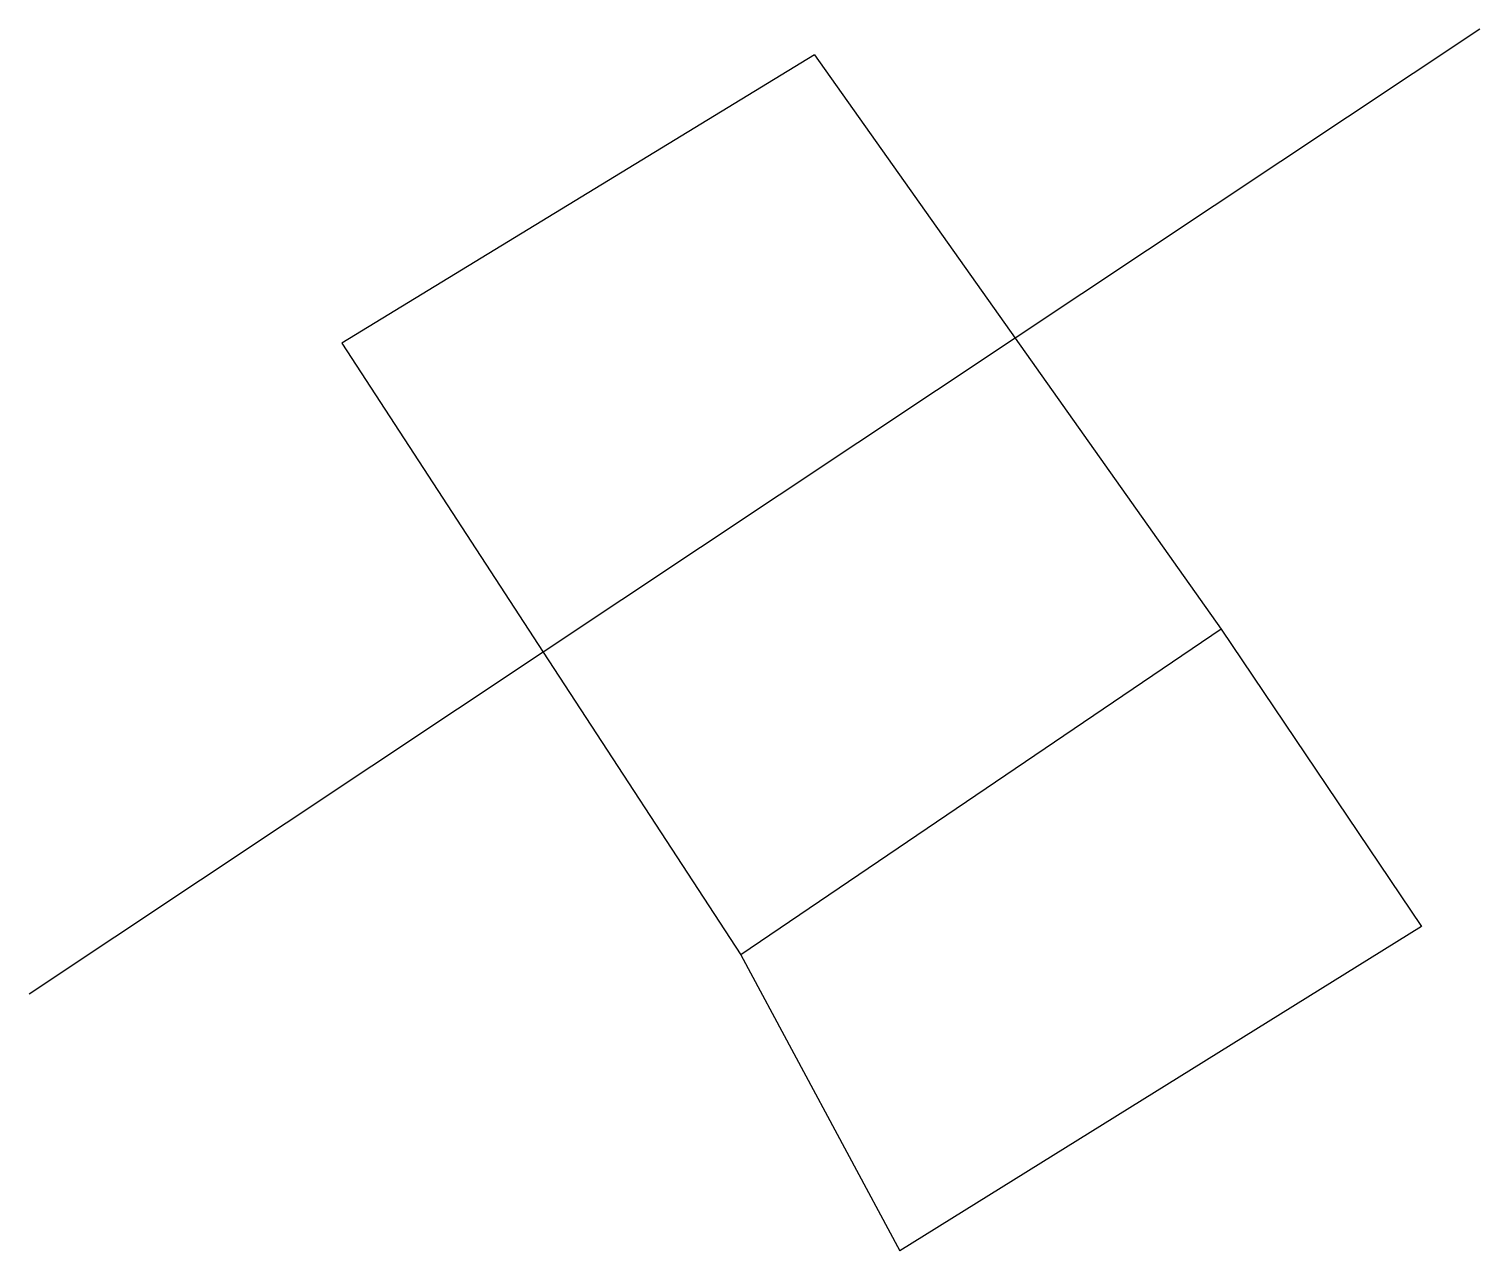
# Model space of a CAD drawing. Header units: inches. Extents: x 494896 to 495640, y 3619070 to 3619697.
import ezdxf

# ---------------------------------------------------------------- set-up
doc = ezdxf.new("R2010")
doc.units = ezdxf.units.IN
doc.header["$MEASUREMENT"] = 0

msp = doc.modelspace()

# ---------------------------------------------------------------- linework, layer by layer
for points in [[(495640.38, 3619697.09), (495401.81, 3619538.44)], [(495298.88, 3619683.84), (495056.29, 3619535.89), (495159.71, 3619377.44)], [(495298.88, 3619683.84), (495401.81, 3619538.44)], [(495401.81, 3619538.44), (495159.71, 3619377.44)], [(495401.81, 3619538.44), (495507.5, 3619389.15)], [(495507.5, 3619389.15), (495261.12, 3619222.08)], [(495507.5, 3619389.15), (495610.44, 3619236.57), (495342.69, 3619070.14)], [(495159.71, 3619377.44), (494895.82, 3619201.96)], [(495159.71, 3619377.44), (495261.12, 3619222.08)], [(495261.12, 3619222.08), (495342.69, 3619070.14)]]:
    msp.add_lwpolyline(points)

doc.saveas('drawing.dxf')
